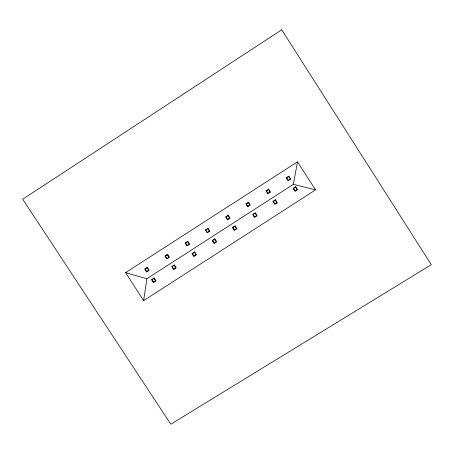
<?xml version="1.0" encoding="UTF-8"?>
<svg xmlns="http://www.w3.org/2000/svg" width="454" height="454" viewBox="0 0 454 454"><rect width="100%" height="100%" fill="white"/><g stroke="black" fill="none" stroke-linecap="round" stroke-linejoin="round"><path stroke-width="0.68" d="M143.646 300.644L146.88 278.728L293.346 184.335L315.558 189.851L143.646 300.644L125.588 272.621L297.501 161.834L315.558 189.851M293.346 184.335L297.501 161.834M125.588 272.621L146.88 278.728M281.701 29.782L22.7 199.232L170.817 424.218L431.3 264.659L281.701 29.782M147.3 267.344L144.673 269.04L146.563 271.969L149.19 270.272L147.3 267.344M167.526 254.314L164.898 256.005L166.783 258.933L169.41 257.242L167.526 254.314M187.752 241.278L185.118 242.975L187.008 245.903L189.636 244.207L187.752 241.278M207.972 228.249L205.344 229.94L207.228 232.868L209.862 231.177L207.972 228.249M228.197 215.213L225.57 216.91L227.454 219.832L230.082 218.141L228.197 215.213M248.417 202.183L245.79 203.874L247.68 206.803L250.307 205.106L248.417 202.183M268.643 189.148L266.016 190.839L267.9 193.767L270.527 192.076L268.643 189.148M288.869 176.112L286.236 177.809L288.125 180.737L290.753 179.041L288.869 176.112M147.175 267.849L145.172 269.137L146.676 271.469L148.679 270.181L147.175 267.849M167.401 254.813L165.398 256.107L166.896 258.434L168.899 257.146L167.401 254.813M187.621 241.783L185.618 243.072L187.122 245.404L189.125 244.11L187.621 241.783M207.847 228.748L205.844 230.036L207.347 232.369L209.345 231.08L207.847 228.748M228.067 215.718L226.069 217.006L227.567 219.333L229.571 218.045L228.067 215.718M248.293 202.683L246.289 203.971L247.793 206.303L249.796 205.015L248.293 202.683M268.513 189.647L266.515 190.941L268.013 193.268L270.017 191.98L268.513 189.647M288.738 176.617L286.735 177.906L288.239 180.238L290.242 178.944L288.738 176.617M154.139 277.95L151.505 279.647L153.395 282.57L156.023 280.878L154.139 277.95M174.359 264.915L171.731 266.612L173.621 269.54L176.248 267.843L174.359 264.915M194.584 251.885L191.957 253.576L193.841 256.504L196.469 254.813L194.584 251.885M214.804 238.849L212.177 240.546L214.067 243.475L216.694 241.778L214.804 238.849M235.03 225.82L232.403 227.511L234.287 230.439L236.92 228.748L235.03 225.82M255.256 212.784L252.623 214.481L254.512 217.409L257.14 215.712L255.256 212.784M275.476 199.754L272.848 201.445L274.738 204.374L277.366 202.677L275.476 199.754M295.702 186.719L293.074 188.416L294.958 191.338L297.586 189.647L295.702 186.719M154.008 278.455L152.011 279.743L153.509 282.07L155.512 280.782L154.008 278.455M174.234 265.42L172.231 266.708L173.734 269.04L175.732 267.752L174.234 265.42M194.454 252.384L192.456 253.678L193.954 256.005L195.958 254.717L194.454 252.384M214.68 239.354L212.676 240.643L214.18 242.975L216.183 241.681L214.68 239.354M234.905 226.319L232.902 227.613L234.4 229.94L236.403 228.651L234.905 226.319M255.125 213.289L253.122 214.577L254.626 216.91L256.629 215.616L255.125 213.289M275.351 200.254L273.348 201.542L274.852 203.874L276.849 202.586L275.351 200.254M295.571 187.224L293.573 188.512L295.072 190.839L297.075 189.551L295.571 187.224"/></g></svg>
